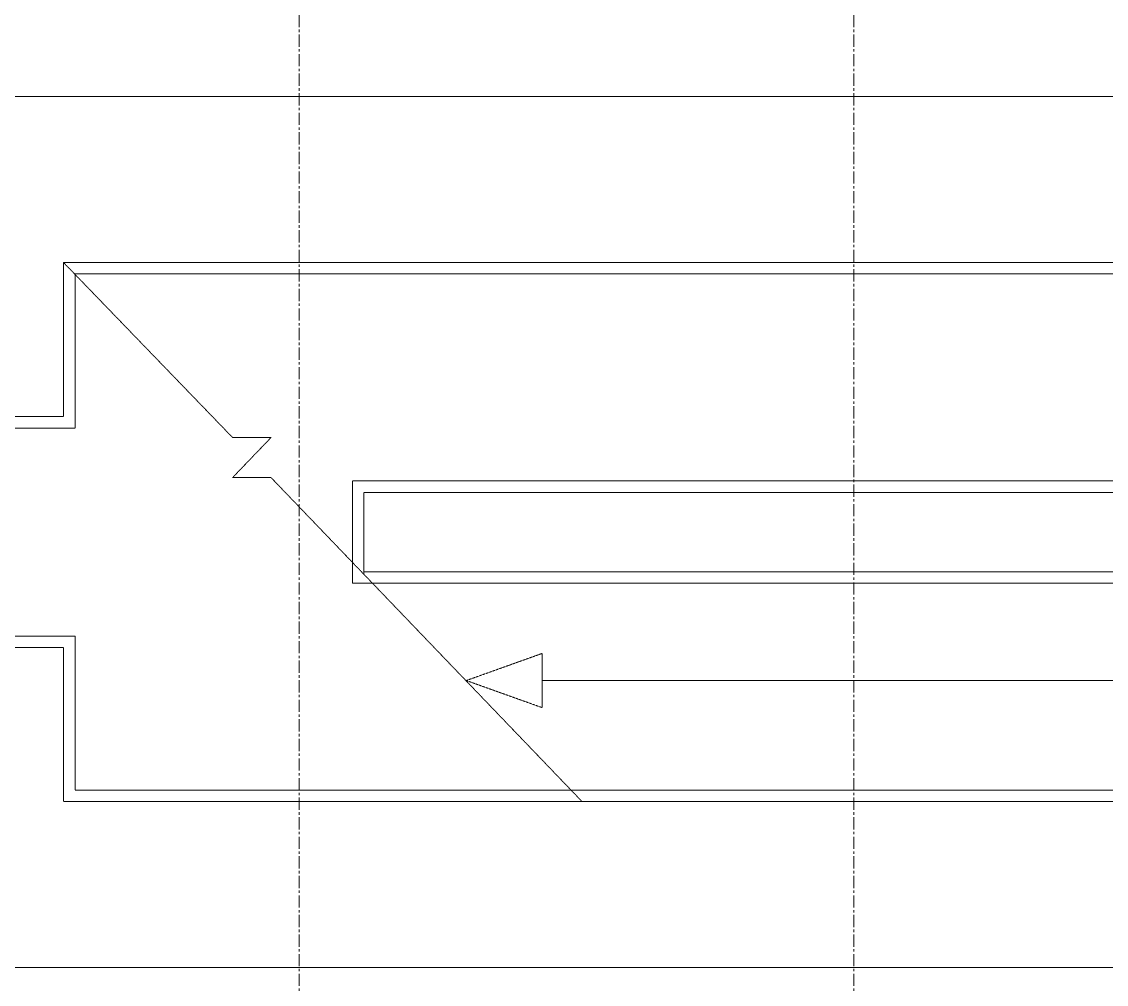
# Model space of a CAD drawing. Header units: millimetres. Extents: x 26027 to 581921, y 7230 to 233891.
# Drawn here: x 498797 to 512874, y 143674 to 156170 of the extents above; entities that cross this region are included whole.
import ezdxf

# ---------------------------------------------------------------- set-up
doc = ezdxf.new("R2010")
doc.units = ezdxf.units.MM
doc.header["$LTSCALE"] = 5
doc.linetypes.add('CENTER', pattern=[50.8, 31.75, -6.35, 6.35, -6.35])
doc.linetypes.add('HIDDEN2', pattern=[0.1875, 0.125, -0.0625])
doc.layers.add('axes', color=252, linetype='Continuous')
doc.layers.add('Proj', color=252, linetype='HIDDEN2', lineweight=5)

msp = doc.modelspace()

# ---------------------------------------------------------------- linework, layer by layer
at = {"layer": 'axes', "linetype": 'CENTER', "lineweight": 0}
for p, q in [((502398.8, 120285.6, 0), (502398.8, 210035.3, 0)), ((509599.2, 120285.6, 0), (509599.2, 210035.3, 0))]:
    msp.add_line(p, q, dxfattribs=at)
at = {"layer": 'Proj'}
for p, q in [((499338.8, 153045.3, 0), (524358.8, 153045.3, 0)), ((499338.8, 153045.3, 0), (499338.8, 151045.3, 0)), ((501533.9, 150772.3, 0), (499338.8, 153045.3, 0)), ((499351.7, 153045.3, 0), (524358.8, 153045.3, 0)), ((499488.8, 152895.3, 0), (524358.8, 152895.3, 0)), ((499488.8, 152895.3, 0), (499488.8, 150895.3, 0)), ((499338.8, 151045.3, 0), (488290.9, 151045.3, 0)), ((499488.8, 150895.3, 0), (488218.8, 150895.3, 0)), ((501533.9, 150772.3, 0), (502033.2, 150772.3, 0)), ((502033.2, 150772.3, 0), (501533.9, 150252, 0)), ((502033.2, 150252, 0), (501533.9, 150252, 0)), ((506070.5, 146045.3, 0), (502033.2, 150252, 0)), ((503088.8, 150210.3, 0), (524358.8, 150210.3, 0)), ((503088.8, 150210.3, 0), (503088.8, 148880.3, 0)), ((503101.7, 150210.3, 0), (524358.8, 150210.3, 0)), ((503238.8, 150060.3, 0), (524358.8, 150060.3, 0)), ((503238.8, 150060.3, 0), (503238.8, 148995.9, 0)), ((503251.7, 150060.3, 0), (524358.8, 150060.3, 0)), ((524358.8, 149030.3, 0), (503238.8, 149030.3, 0)), ((524358.8, 149030.3, 0), (503251.7, 149030.3, 0)), ((524358.8, 148880.3, 0), (503088.8, 148880.3, 0)), ((524358.8, 148880.3, 0), (503101.7, 148880.3, 0)), ((499488.8, 148195.3, 0), (488218.8, 148195.3, 0)), ((499488.8, 148195.3, 0), (499488.8, 146195.3, 0)), ((499338.8, 148045.3, 0), (488290.9, 148045.3, 0)), ((499338.8, 148045.3, 0), (499338.8, 146045.3, 0)), ((516925.7, 147617.6, 0), (505552.2, 147617.6, 0)), ((499488.8, 146195.3, 0), (505926.5, 146195.3, 0)), ((505926.5, 146195.3, 0), (524073.8, 146195.3, 0)), ((505939.5, 146195.3, 0), (524358.8, 146195.3, 0)), ((499338.8, 146045.3, 0), (506070.5, 146045.3, 0)), ((506070.5, 146045.3, 0), (524073.8, 146045.3, 0)), ((506083.4, 146045.3, 0), (524358.8, 146045.3, 0))]:
    msp.add_line(p, q, dxfattribs=at)
at = {"layer": 'Proj', "elevation": 0}
msp.add_lwpolyline([(522806.7, 155200.3), (522806.7, 143890.3), (481830.1, 143890.3), (481830.1, 155200.3)], close=True, dxfattribs=at)
msp.add_lwpolyline([(504567.3, 147617.6), (505552.2, 147265.7), (505552.2, 147969.5), (504567.3, 147617.6)], dxfattribs=at)

doc.saveas('drawing.dxf')
